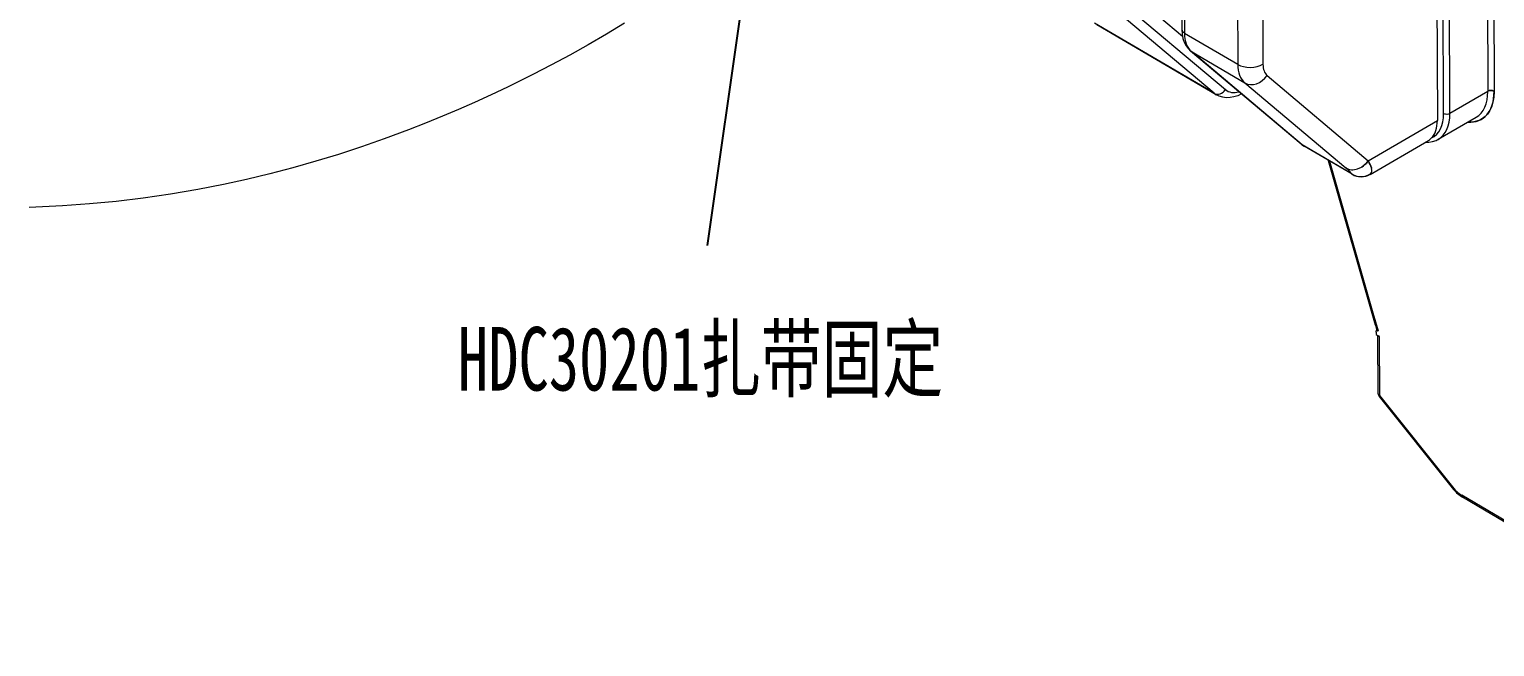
# Model space of a CAD drawing. Header units: inches. Extents: x 47316 to 59086, y 3141 to 11743.
# Drawn here: x 52843.1 to 52923.8, y 10062.9 to 10096.9 of the extents above; entities that cross this region are included whole.
import ezdxf

# ---------------------------------------------------------------- set-up
doc = ezdxf.new("R2010")
doc.units = ezdxf.units.IN
doc.header["$MEASUREMENT"] = 0
doc.styles.add('样式 4', font='仿宋_GB2312.ttf', dxfattribs={"width": 0.7, "height": 1.5})

msp = doc.modelspace()

# ---------------------------------------------------------------- linework, layer by layer
at = {"color": 0, "lineweight": 15}
for p, q in [((52923.281, 10123.416), (52923.389, 10093.458)), ((52923.282, 10123.417), (52923.39, 10093.458)), ((52923.627, 10123.618), (52923.736, 10093.458)), ((52923.627, 10123.618), (52923.736, 10093.458)), ((52920.504, 10122.136), (52920.613, 10091.849)), ((52920.504, 10122.136), (52920.613, 10091.849)), ((52920.956, 10092.234), (52920.849, 10122.057)), ((52920.956, 10092.234), (52920.849, 10122.057)), ((52921.303, 10092.244), (52921.195, 10122.203)), ((52921.303, 10092.244), (52921.195, 10122.202)), ((52909.543, 10119.078), (52909.63, 10094.936)), ((52909.543, 10119.078), (52909.63, 10094.936)), ((52910.929, 10119.081), (52911.016, 10094.936)), ((52910.929, 10119.081), (52911.016, 10094.936)), ((52906.497, 10112.86), (52906.555, 10096.856)), ((52906.639, 10112.659), (52906.697, 10096.656)), ((52906.639, 10112.659), (52906.697, 10096.656)), ((52908.336, 10093.338), (52902.251, 10098.468)), ((52908.336, 10093.338), (52902.251, 10098.468)), ((52902.867, 10098.672), (52908.952, 10093.542)), ((52902.867, 10098.672), (52908.952, 10093.542)), ((52903.503, 10099.088), (52906.588, 10096.487)), ((52903.503, 10099.088), (52906.588, 10096.487)), ((52875.877, 10097.195), (52874.887, 10096.595)), ((52908.336, 10093.338), (52901.752, 10097.198)), ((52908.336, 10093.338), (52901.752, 10097.198)), ((52908.45, 10093.257), (52901.867, 10097.117)), ((52906.555, 10096.856), (52906.571, 10096.602)), ((52873.888, 10096.012), (52872.882, 10095.447)), ((52874.887, 10096.595), (52873.888, 10096.012)), ((52906.571, 10096.602), (52906.616, 10096.362)), ((52906.616, 10096.362), (52906.686, 10096.155)), ((52906.686, 10096.155), (52906.784, 10095.963)), ((52906.697, 10096.656), (52909.63, 10094.936)), ((52906.697, 10096.656), (52909.63, 10094.936)), ((52906.784, 10095.963), (52906.903, 10095.8)), ((52872.882, 10095.447), (52871.867, 10094.9)), ((52906.903, 10095.8), (52907.037, 10095.667)), ((52913.122, 10090.537), (52907.037, 10095.667)), ((52907.082, 10095.635), (52910.016, 10093.915)), ((52913.167, 10090.505), (52907.082, 10095.635)), ((52907.082, 10095.635), (52910.016, 10093.915)), ((52913.167, 10090.505), (52907.082, 10095.635)), ((52870.846, 10094.369), (52869.444, 10093.676)), ((52871.867, 10094.9), (52870.846, 10094.369)), ((52869.444, 10093.676), (52868.543, 10093.25)), ((52910.016, 10093.915), (52915.577, 10089.227)), ((52910.016, 10093.915), (52915.577, 10089.227)), ((52911.248, 10094.323), (52916.812, 10089.629)), ((52911.248, 10094.323), (52916.812, 10089.629)), ((52867.636, 10092.835), (52866.756, 10092.447)), ((52868.543, 10093.25), (52867.636, 10092.835)), ((52908.611, 10093.179), (52908.45, 10093.257)), ((52908.8, 10093.122), (52908.611, 10093.179)), ((52908.99, 10093.097), (52908.8, 10093.122)), ((52909.21, 10093.103), (52908.99, 10093.097)), ((52909.414, 10093.138), (52909.21, 10093.103)), ((52909.627, 10093.205), (52909.414, 10093.138)), ((52909.843, 10093.302), (52909.627, 10093.205)), ((52921.303, 10092.244), (52923.39, 10093.458)), ((52921.303, 10092.244), (52923.39, 10093.458)), ((52923.39, 10093.458), (52923.436, 10093.479)), ((52923.436, 10093.479), (52923.489, 10093.492)), ((52923.489, 10093.492), (52923.6, 10093.494)), ((52923.6, 10093.494), (52923.673, 10093.477)), ((52923.672, 10092.847), (52923.635, 10092.709)), ((52923.666, 10093.479), (52923.67, 10093.485)), ((52923.72, 10093.135), (52923.672, 10092.847)), ((52923.673, 10093.477), (52923.736, 10093.447)), ((52923.736, 10093.447), (52923.72, 10093.135)), ((52865.87, 10092.072), (52864.941, 10091.693)), ((52866.756, 10092.447), (52865.87, 10092.072)), ((52920.661, 10090.806), (52922.748, 10092.02)), ((52920.956, 10092.234), (52921.002, 10092.213)), ((52920.956, 10092.234), (52921.002, 10092.213)), ((52921.002, 10092.213), (52921.055, 10092.2)), ((52921.002, 10092.213), (52921.055, 10092.2)), ((52921.055, 10092.2), (52921.167, 10092.198)), ((52921.055, 10092.2), (52921.167, 10092.198)), ((52921.167, 10092.198), (52921.239, 10092.214)), ((52921.167, 10092.198), (52921.239, 10092.214)), ((52921.239, 10092.214), (52921.303, 10092.244)), ((52921.239, 10092.214), (52921.303, 10092.244)), ((52923.103, 10091.946), (52922.945, 10091.858)), ((52923.246, 10092.059), (52923.103, 10091.946)), ((52923.373, 10092.196), (52923.246, 10092.059)), ((52923.482, 10092.356), (52923.373, 10092.196)), ((52923.539, 10092.464), (52923.482, 10092.356)), ((52923.589, 10092.579), (52923.539, 10092.464)), ((52923.635, 10092.709), (52923.589, 10092.579)), ((52864.007, 10091.328), (52862.655, 10090.824)), ((52864.941, 10091.693), (52864.007, 10091.328)), ((52916.812, 10089.629), (52920.613, 10091.849)), ((52916.812, 10089.629), (52920.613, 10091.849)), ((52922.461, 10091.751), (52922.294, 10091.756)), ((52922.621, 10091.764), (52922.461, 10091.751)), ((52922.773, 10091.796), (52922.621, 10091.764)), ((52922.945, 10091.858), (52922.773, 10091.796)), ((52861.408, 10090.389), (52860.154, 10089.978)), ((52862.655, 10090.824), (52861.408, 10090.389)), ((52915.874, 10088.918), (52913.167, 10090.505)), ((52915.874, 10088.918), (52913.167, 10090.505)), ((52915.92, 10088.877), (52913.281, 10090.424)), ((52916.909, 10088.875), (52920.128, 10090.748)), ((52919.938, 10090.638), (52920.151, 10090.644)), ((52920.151, 10090.644), (52920.354, 10090.68)), ((52920.354, 10090.68), (52920.547, 10090.747)), ((52920.547, 10090.747), (52920.661, 10090.806)), ((52858.895, 10089.593), (52857.631, 10089.234)), ((52860.154, 10089.978), (52858.895, 10089.593)), ((52914.613, 10089.643), (52917.2, 10080.594)), ((52914.675, 10089.607), (52917.065, 10081.248)), ((52914.675, 10089.607), (52917.065, 10081.248)), ((52916.812, 10089.629), (52916.709, 10089.497)), ((52916.812, 10089.629), (52916.913, 10089.425)), ((52856.364, 10088.901), (52855.095, 10088.597)), ((52857.631, 10089.234), (52856.364, 10088.901)), ((52915.681, 10089.136), (52915.577, 10089.227)), ((52915.775, 10089.048), (52915.577, 10089.227)), ((52915.81, 10089.012), (52915.681, 10089.136)), ((52915.836, 10088.982), (52915.775, 10089.048)), ((52915.85, 10088.965), (52915.81, 10089.012)), ((52915.869, 10088.934), (52915.836, 10088.982)), ((52915.871, 10088.931), (52915.85, 10088.965)), ((52915.874, 10088.918), (52915.869, 10088.934)), ((52915.874, 10088.918), (52915.871, 10088.931)), ((52916.298, 10089.202), (52916.228, 10089.177)), ((52916.449, 10089.279), (52916.298, 10089.202)), ((52916.587, 10089.379), (52916.449, 10089.279)), ((52916.709, 10089.497), (52916.587, 10089.379)), ((52916.913, 10089.425), (52916.982, 10089.228)), ((52916.981, 10089.228), (52916.989, 10089.195)), ((52916.982, 10089.228), (52916.99, 10089.194)), ((52852.406, 10088.043), (52850.9, 10087.786)), ((52853.826, 10088.32), (52852.406, 10088.043)), ((52855.095, 10088.597), (52853.826, 10088.32)), ((52844.969, 10087.134), (52843.501, 10087.06)), ((52846.443, 10087.244), (52844.969, 10087.134)), ((52847.921, 10087.388), (52846.443, 10087.244)), ((52849.409, 10087.569), (52847.921, 10087.388)), ((52850.9, 10087.786), (52849.409, 10087.569)), ((52843.501, 10087.06), (52843.136, 10087.05)), ((52917.065, 10081.248), (52917.35, 10080.251)), ((52917.065, 10081.248), (52917.35, 10080.251)), ((52917.205, 10080.571), (52917.288, 10080.285)), ((52917.35, 10080.251), (52917.238, 10080.266)), ((52917.35, 10080.251), (52917.238, 10080.266)), ((52917.241, 10080.188), (52917.241, 10080.054)), ((52917.241, 10080.054), (52917.414, 10079.953)), ((52917.241, 10080.054), (52917.414, 10079.953)), ((52917.288, 10080.285), (52917.297, 10080.271)), ((52917.288, 10080.285), (52917.299, 10080.269)), ((52917.297, 10080.271), (52917.322, 10080.257)), ((52917.299, 10080.269), (52917.312, 10080.261)), ((52917.312, 10080.261), (52917.35, 10080.251)), ((52917.322, 10080.257), (52917.35, 10080.251)), ((52917.355, 10076.788), (52917.343, 10079.994)), ((52917.414, 10079.953), (52917.426, 10076.688)), ((52917.414, 10079.953), (52917.426, 10076.688)), ((52917.41, 10076.662), (52917.406, 10076.651)), ((52917.406, 10076.651), (52917.406, 10076.642)), ((52917.406, 10076.642), (52917.408, 10076.636)), ((52917.408, 10076.636), (52921.503, 10071.526)), ((52917.426, 10076.688), (52917.41, 10076.662)), ((52917.426, 10076.688), (52921.52, 10071.578)), ((52917.426, 10076.688), (52921.52, 10071.578)), ((52935.874, 10062.968), (52921.956, 10071.2)), ((52935.874, 10062.968), (52921.956, 10071.2)), ((52935.923, 10062.858), (52922.005, 10071.09))]:
    msp.add_line(p, q, dxfattribs=at)
at = {"color": 7, "lineweight": -2}
msp.add_line((52884.225, 10111.653), (52880.439, 10084.957), dxfattribs=at)
at = {"color": 0, "lineweight": 15}
for centre, radius, start, end in [((52913.863, 10091.415), 1.149, 229.85009, 239.53654), ((52913.698, 10091.135), 0.824, 229.83478, 239.60062), ((52919.729, 10091.421), 0.782, 300.65005, 316.18395), ((52919.728, 10091.422), 0.784, 300.68866, 316.16138), ((52916.007, 10089.022), 0.169, 217.91167, 242.32378), ((52916.415, 10089.74), 0.984, 236.64982, 303.36105), ((52916.009, 10089.025), 0.173, 218.31834, 239.02057), ((52916.415, 10089.74), 0.984, 236.64982, 303.36105), ((52916.416, 10089.723), 0.98, 239.53196, 300.28009), ((52916.828, 10089.011), 0.158, 297.47344, 324.06629), ((52916.824, 10089.016), 0.164, 301.62758, 323.47655), ((52923.092, 10082.127), 6.091, 188.29842, 190.44502), ((52921.782, 10081.915), 4.764, 188.05418, 190.79791), ((52921.72, 10081.847), 4.692, 190.12355, 193.39162), ((52924.066, 10082.325), 7.085, 190.59467, 192.75968), ((52920.507, 10081.512), 3.434, 192.64013, 195.90384), ((52920.666, 10081.581), 3.604, 193.15837, 196.28343), ((52917.053, 10080.532), 0.324, 304.8049, 315.11628), ((52917.05, 10080.536), 0.329, 304.8175, 314.97569), ((52916.229, 10080.192), 1.011, 359.76298, 4.18718), ((52916.269, 10080.192), 0.972, 359.75996, 4.36493), ((52917.6, 10076.789), 0.245, 180.20761, 218.6961), ((52922.97, 10072.713), 1.888, 218.97584, 239.26301), ((52922.798, 10072.614), 1.645, 219.02718, 239.22362), ((52922.798, 10072.614), 1.645, 219.02716, 239.22461)]:
    msp.add_arc(centre, radius, start, end, dxfattribs=at)
for centre, major_axis, ratio, start_param, end_param in [((52907.045, 10096.858), (0.49, 0.002), 0.584062, 3.141623, 3.920938), ((52907.045, 10096.858), (0.49, 0.002), 0.584062, 3.141623, 3.920938), ((52908.436, 10097.668), (1.239, 2.113), 0.577428, 2.367958, 3.042699), ((52908.436, 10097.668), (1.239, 2.113), 0.577428, 2.367958, 3.042699), ((52907.353, 10096.041), (0.316, 0.375), 0.812452, 3.141699, 3.279281), ((52907.353, 10096.041), (0.316, 0.375), 0.812452, 3.141699, 3.279281), ((52910.326, 10095.34), (-0.98, -0.004), 0.584063, 0.779346, 2.350142), ((52910.326, 10095.34), (-0.98, -0.004), 0.584063, 0.779346, 2.350142), ((52911.37, 10095.948), (-1.239, -2.113), 0.577428, 5.509551, 6.184292), ((52911.37, 10095.948), (-1.239, -2.113), 0.577428, 5.509551, 6.184292), ((52912.06, 10095.543), (-0.743, -1.268), 0.577428, 5.509551, 6.184292), ((52912.06, 10095.543), (-0.743, -1.268), 0.577428, 5.509551, 6.184292), ((52908.606, 10093.744), (-0.316, -0.375), 0.812452, 0.138705, 1.7095), ((52908.606, 10093.744), (-0.316, -0.375), 0.812452, 0.138705, 1.7095), ((52910.034, 10095.168), (0.991, 1.691), 0.577428, 3.042699, 3.688326), ((52910.034, 10095.168), (0.991, 1.691), 0.577428, 3.042699, 3.688326), ((52910.557, 10094.728), (-0.632, -0.749), 0.812453, 0.138704, 1.7095), ((52910.557, 10094.728), (-0.632, -0.749), 0.812453, 0.138704, 1.7095), ((52909.689, 10095.37), (1.239, 2.113), 0.577428, 3.042699, 3.141647), ((52909.689, 10095.37), (1.239, 2.113), 0.577428, 3.042699, 3.141647), ((52921.32, 10094.874), (1.725, -2.965), 0.57048, 5.902934, 7.058778), ((52921.146, 10094.773), (1.602, -2.753), 0.57048, 0.000044, 0.775593), ((52921.146, 10094.773), (1.602, -2.753), 0.57048, 0.000044, 0.775593), ((52923.562, 10093.357), (-0.245, -0.001), 0.584063, 3.920938, 5.491734), ((52921.146, 10094.773), (1.602, -2.753), 0.57048, 0.775593, 0.779686), ((52921.146, 10094.773), (1.602, -2.753), 0.57048, 0.775593, 0.779686), ((52922.19, 10095.38), (-1.232, 2.118), 0.57048, 3.372083, 3.37732), ((52918.885, 10093.458), (1.479, -2.541), 0.57048, 6.235559, 7.058778), ((52918.885, 10093.458), (1.479, -2.541), 0.57048, 6.235559, 7.058778), ((52919.059, 10093.559), (1.602, -2.753), 0.57048, 6.273948, 7.058778), ((52919.059, 10093.559), (1.602, -2.753), 0.57048, 6.275424, 7.058778), ((52921.13, 10092.335), (0.245, 0), 0.586421, 3.923017, 5.493813), ((52921.13, 10092.335), (0.245, 0), 0.586421, 3.923017, 5.493813), ((52919.059, 10093.559), (1.602, -2.753), 0.57048, 0.775593, 0.779686), ((52918.888, 10092.861), (1.232, -2.118), 0.57048, 0.156853, 0.775593), ((52918.886, 10092.863), (1.234, -2.119), 0.570268, 0.156588, 0.774963), ((52913.438, 10090.912), (0.316, 0.375), 0.812452, 3.141699, 3.279281), ((52913.438, 10090.912), (0.316, 0.375), 0.812452, 3.141699, 3.279281), ((52914.521, 10092.538), (-1.239, -2.113), 0.577428, 6.184292, 6.28252), ((52916.12, 10090.035), (-0.637, -0.74), 0.816649, 0.934265, 1.718336), ((52915.373, 10090.422), (1.57, -1.52), 0.286647, 0.430422, 0.75918), ((52916.119, 10090.043), (-0.634, -0.751), 0.817495, 0.138454, 0.924058), ((52916.119, 10090.043), (-0.634, -0.751), 0.817523, 0.138776, 0.924473), ((52915.379, 10090.424), (1.564, -1.521), 0.285381, 0.031903, 0.397848), ((52915.024, 10090.7), (1.921, -1.794), 0.263577, 0.024087, 0.355913), ((52917.588, 10080.054), (0.245, 0.001), 0.584063, 3.528732, 3.920938), ((52917.588, 10080.054), (0.245, 0.001), 0.584063, 3.528239, 3.920938), ((52917.6, 10076.789), (0.245, 0.001), 0.584063, 3.141623, 3.920938), ((52917.6, 10076.789), (0.245, 0.001), 0.584072, 3.141625, 3.920951), ((52917.6, 10076.789), (-0.191, -0.153), 0.208287, 5.660434, 6.283185), ((52921.694, 10071.679), (0.191, 0.153), 0.208287, 2.518841, 3.141593), ((52921.694, 10071.679), (0.191, 0.153), 0.208287, 2.518841, 3.141469), ((52922.13, 10071.301), (0.125, 0.211), 0.574808, 2.370161, 3.141593), ((52922.13, 10071.301), (-0.125, -0.211), 0.574808, 5.511754, 6.282898)]:
    msp.add_ellipse(centre, major_axis=major_axis, ratio=ratio, start_param=start_param, end_param=end_param, dxfattribs=at)

# ---------------------------------------------------------------- texts
at = {"color": 0, "lineweight": 15, "style": '样式 4', "width": 0.7}
msp.add_text('HDC30201扎带固定', height=3.5, dxfattribs=at).set_placement((52866.719, 10076.969))

doc.saveas('drawing.dxf')
